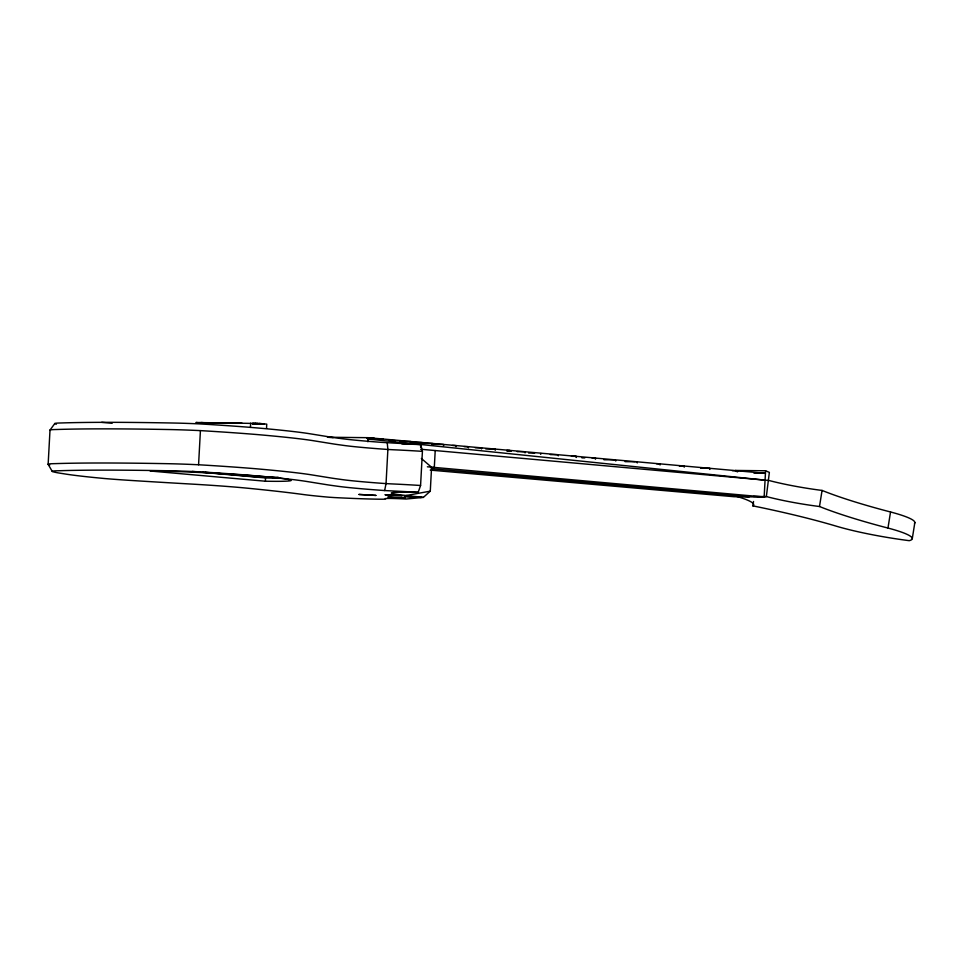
<?xml version="1.0" encoding="UTF-8"?>
<svg xmlns="http://www.w3.org/2000/svg" width="963" height="963" viewBox="0 0 963 963"><rect width="100%" height="100%" fill="white"/><g stroke="black" fill="none" stroke-linecap="round" stroke-linejoin="round"><path stroke-width="1.44" d="M48.15 464.226L50.004 430.088L54.831 423.503M49.775 464.924A140.369 5.393 3.1 0 1 49.294 464.792A55.457 2.131 3.1 0 1 54.987 463.636A472.279 18.128 3.1 0 1 94.097 463.01L103.354 462.998A472.279 18.128 3.1 0 1 168.043 463.697A64.003 2.456 3.1 0 1 198.571 464.756L200.424 430.617A119.617 4.586 3.1 0 1 257.338 434.578A191.697 7.355 3.1 0 1 314.287 440.861L332.741 443.835A191.806 7.367 3.1 0 0 341.058 445.038L343.562 445.388A85.96 3.298 3.1 0 0 387.884 449.468L393.06 449.757A59.718 2.287 3.1 0 1 422.42 451.346L420.578 485.484L418.171 492.358A69.805 2.684 3.1 0 0 406.29 495.5L423.383 497.39L430.28 491.166L431.58 467.272L421.361 458.472M250.428 427.428L250.657 423.202M266.522 428.354L266.751 424.141L259.216 423.443M265.367 481.211A78.003 2.997 3.1 0 0 291.175 480.381L288.142 479.381A78.003 2.997 3.1 0 0 226.654 473.94L204.963 472.737A78.003 2.997 3.1 0 0 150.132 471.003L265.367 481.211L265.547 477.937A78.003 2.997 3.1 0 0 279.511 478.057M367.89 441.776L368.107 437.684L373.608 438.177L373.548 439.272L374.234 438.237L382.443 438.972L382.997 440.115L383.057 439.02L377.965 438.923M452.49 445.484L456.053 445.568L455.993 446.663L455.439 445.508L444.196 444.509L443.51 445.544L443.57 444.449L432.881 443.486L432.82 444.581L432.255 443.437L422.059 442.523L421.999 443.618L421.433 442.462L411.707 441.596L411.02 442.631L411.081 441.536L401.764 440.705L401.09 441.74L401.15 440.645L392.23 439.85L391.556 440.885L391.616 439.79L383.057 439.02M420.614 447.301L420.759 444.569L419.447 444.485A55.264 2.119 3.1 0 0 396.732 443.245L381.432 442.342A90.366 3.467 3.1 0 1 339.891 438.406L335.1 437.756A195.995 7.523 3.1 0 1 328.937 436.841L310.447 433.856A187.231 7.186 3.1 0 0 261.587 428.318L250.982 427.416A115.151 4.418 3.1 0 0 205.167 424.226L199.052 423.876A59.562 2.287 3.1 0 0 173.268 423.022A467.777 17.96 3.1 0 0 109.192 422.324L100.02 422.348A468.331 17.984 3.1 0 0 61.211 422.962L59.321 423.01A50.991 1.962 3.1 0 0 55.204 423.84L55.902 424.033A136.036 5.224 3.1 0 0 56.384 424.177M435.216 450.552L434.313 467.416L431.376 467.777M475.168 447.735L481.584 447.855L481.524 448.951L480.97 447.807L468.5 446.688L468.439 447.783L467.874 446.627L456.053 445.568M592.016 457.991L595.531 458.075L595.471 459.17L594.905 458.015L576.404 456.366L576.343 457.449L575.778 456.306L558.335 454.741L558.275 455.836L557.709 454.68L541.278 453.212L540.592 454.247L540.652 453.152L525.136 451.767L525.076 452.851L524.522 451.707L509.848 450.395L509.788 451.491L509.222 450.335L495.355 449.095L495.295 450.19L494.729 449.035L481.584 447.855M595.531 458.075L615.188 459.845L615.754 460.988L615.814 459.893L636.736 461.771L637.277 462.914L637.362 461.831L659.535 463.817L660.076 464.96L660.137 463.865L656.513 463.781M660.137 463.865L683.67 465.984L684.236 467.127L684.296 466.032L709.274 468.271L709.839 469.426L709.9 468.331L736.659 470.726L737.213 471.882L737.273 470.787L732.241 470.678M737.971 471.509L735.443 470.438L765.573 470.775L764.153 497.004L734.023 496.715L430.22 470.1M753.451 496.439L766.355 496.559A64.593 8.498 9.1 0 0 819.501 506.514A261.454 34.379 9.1 0 0 882.373 526.592L887.97 528.049A63.546 8.354 9.1 0 1 909.241 540.676A79.556 10.461 9.1 0 1 836.269 526.171A212.667 27.963 9.1 0 0 752.849 505.864L753.548 501.482M819.501 506.514L822.065 490.432A64.593 8.498 9.1 0 1 768.919 480.477L420.59 449.24M887.97 528.049L890.534 511.979L884.937 510.51A261.454 34.379 9.1 0 1 822.065 490.432M912.286 538.606L914.85 522.524M423.383 497.39L406.109 499.027A20.717 0.794 3.1 0 0 385.248 498.665L385.573 498.882A23.906 0.915 3.1 0 1 382.203 499.231L378.278 499.183A69.36 2.66 3.1 0 1 334.486 497.57L329.274 497.233A106.917 4.105 3.1 0 1 302.683 494.44A359.741 13.807 3.1 0 0 247.78 488.229A85.442 3.274 3.1 0 0 195.838 484.329L190.457 484.016A413.765 15.877 3.1 0 1 130.691 480.429A62.366 2.395 3.1 0 1 104.233 478.491L95.072 477.612A178.119 6.837 3.1 0 1 66.844 474.253L61.776 473.459A136.036 5.224 3.1 0 1 53.314 471.822L52.616 471.629A50.991 1.962 3.1 0 1 56.721 470.799L58.623 470.751A468.331 17.984 3.1 0 1 97.432 470.137L106.604 470.125A467.777 17.96 3.1 0 1 170.68 470.811A59.562 2.287 3.1 0 1 196.464 471.677L202.579 472.014A115.151 4.418 3.1 0 1 248.394 475.204L258.999 476.107A187.231 7.186 3.1 0 1 307.859 481.656L326.337 484.63A195.995 7.523 3.1 0 0 332.512 485.545L337.315 486.207A90.366 3.467 3.1 0 0 378.844 490.131L384.634 490.552L386.043 483.607L387.884 449.468L387.234 442.751M406.29 495.5L430.28 491.166M511.305 451.166L507.236 450.78M242.098 423.239L198.884 422.685L201.171 422.95M203.41 423.094L207.839 423.166L200.16 422.625M257.025 423.467C247.527 423.467 276.465 424.731 257.302 423.359M368.107 437.684L327.456 437.226L333.102 437.72M366.734 438.153L374.234 438.237M389.269 439.814L392.23 439.85M389.365 440.512L395.251 440.585M399.994 441.463L411.081 441.536M410.443 442.39L422.059 442.523M420.891 443.353L432.881 443.486M431.677 444.316L443.57 444.449M464.118 446.639L468.5 446.688M485.785 448.939L495.355 449.095M506.899 450.359L509.848 450.395M517.215 451.623L525.136 451.767M528.627 453.019L534.646 453.091M550.294 454.596L558.335 454.741M571.384 456.257L575.778 456.306M572.01 456.306L576.404 456.366M581.917 457.87L584.794 457.906M603.957 459.76L615.188 459.845M625.047 461.638L635.255 461.759M679.264 465.923L683.67 465.984M679.89 465.984L684.296 466.032M700.643 468.174L709.9 468.331M753.957 473.182L765.429 473.315L737.273 470.787M252.775 423.395L256.098 423.443M206.564 423.214L208.658 423.251M252.932 423.889L262.514 424.033M252.86 424.057L263.164 424.202M401.836 443.895L420.759 444.569L422.42 451.346M510.125 451.166L506.947 451.009M258.096 423.503L195.91 422.516L202.254 423.022M367.457 438.309L371.622 438.634M369.154 438.659L367.168 438.55M384.634 490.552L394.144 491.046A55.264 2.119 3.1 0 1 416.859 492.274L418.171 492.358M201.52 423.094L203.446 423.214M101.693 422.336L112.177 423.275M431.472 468.704L749.094 496.86M205.167 472.303L260.576 477.215A66.88 2.564 3.1 0 0 278.126 477.191M192.215 471.437L196.705 471.834M202.687 472.364L265.547 477.937M427.367 466.79L764.153 497.004L766.355 496.559L769.365 472.388L765.573 470.775M252.402 423.395L258.806 423.985M201.351 422.48L203.482 422.673M203.855 422.685L210.271 423.263M368.035 439.044L765.055 480.14M48.186 464.395L52.267 471.461M890.534 511.979A63.546 8.354 9.1 0 1 914.477 523.33M736.226 496.27A59.261 7.788 9.1 0 1 752.849 505.864M198.571 464.756A119.617 4.586 3.1 0 1 255.496 468.716A191.697 7.355 3.1 0 1 312.445 475L330.887 477.973A191.806 7.367 3.1 0 0 339.205 479.165L341.721 479.526A85.96 3.298 3.1 0 0 386.043 483.607L391.207 483.883A59.718 2.287 3.1 0 1 420.578 485.484M50.413 430.449A55.457 2.131 3.1 0 1 56.829 429.498A472.279 18.128 3.1 0 1 95.951 428.872L105.208 428.86A472.279 18.128 3.1 0 1 169.897 429.558A64.003 2.456 3.1 0 1 200.424 430.617M358.982 494.452L375.871 495.415L358.982 494.452M385.224 494.753L402.113 495.716L385.224 494.753M388.101 497.04L404.99 498.003L388.101 497.04M404.4 496.451L421.288 497.414L404.4 496.451"/></g></svg>
